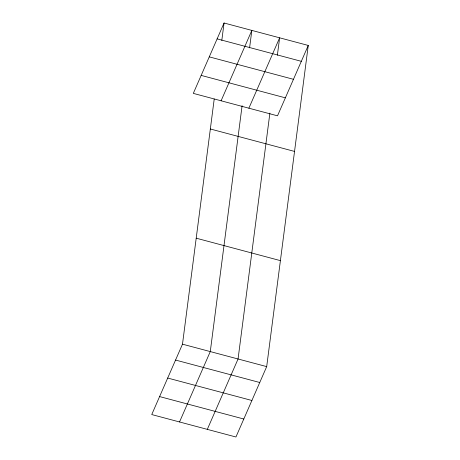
<?xml version="1.0" encoding="UTF-8"?>
<svg xmlns="http://www.w3.org/2000/svg" width="460" height="460" viewBox="0 0 460 460"><rect width="100%" height="100%" fill="white"/><g stroke="black" fill="none" stroke-linecap="round" stroke-linejoin="round"><path stroke-width="0.69" d="M308.257 45.442L277.512 115.822L193.309 93.386L224.06 23L308.257 45.442L266.691 366.614L235.94 437L151.742 414.558L182.488 344.178L214.222 99.004M221.806 40.434L224.06 23M242.098 105.714L210.277 351.584L179.526 421.964M249.59 47.84L251.844 30.406L221.099 100.792M269.888 113.12L238.061 358.984L207.31 429.37M277.374 55.24L279.634 37.812L248.883 108.192M217.12 38.882L301.323 61.324M209.265 56.867L293.463 79.31M201.169 75.4L285.367 97.836M210.341 128.99L294.544 151.426M196.207 238.188L280.404 260.63M182.488 344.178L266.691 366.614M175.553 360.059L259.75 382.501M167.693 378.045L251.89 400.482M159.597 396.577L243.794 419.014"/></g></svg>
